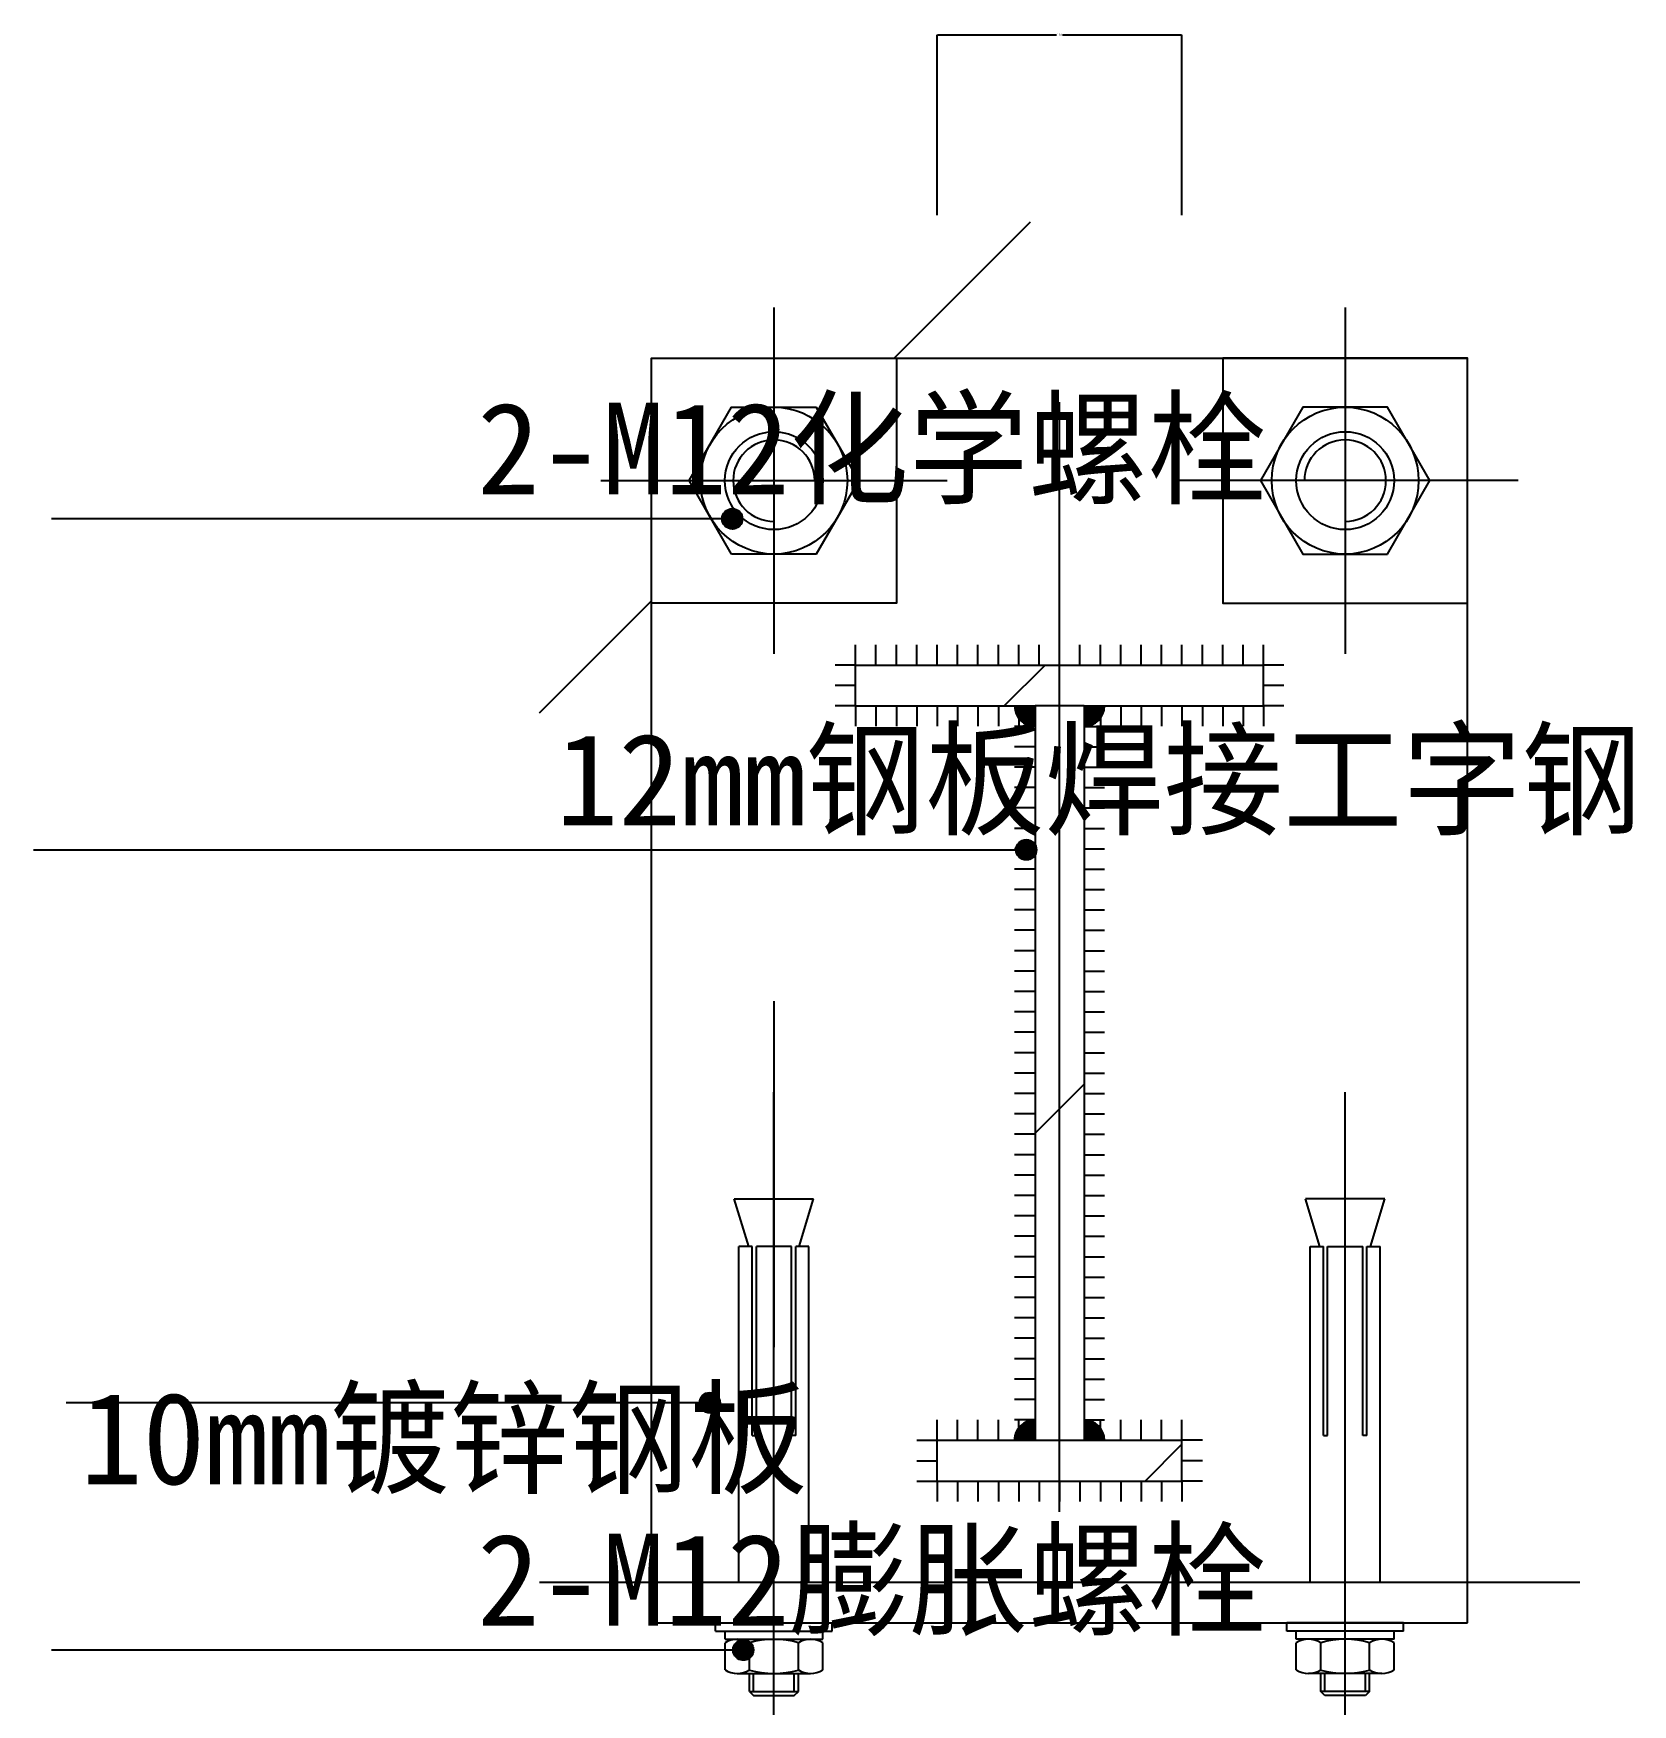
# Model space of a CAD drawing. Header units: metres. Extents: x 4231 to 8749, y -8456 to -5486.
# Drawn here: x 6791 to 7575, y -8040 to -7221 of the extents above; entities that cross this region are included whole.
import ezdxf

# ---------------------------------------------------------------- set-up
doc = ezdxf.new("R2010")
doc.units = ezdxf.units.M
for name, color, linetype in [('ASHADE', 1, 'Continuous'), ('图层1', 8, 'Continuous'), ('外形', 3, 'Continuous'), ('文字标注1', 4, 'Continuous'), ('轴线', 6, 'Continuous')]:
    doc.layers.add(name, color=color, linetype=linetype)
doc.dimstyles.get("Standard").update_dxf_attribs({"dimtxt": 2.5, "dimasz": 2.5, "dimexe": 1.25, "dimexo": 0.625, "dimtad": 1, "dimcen": 2.5, "dimazin": 3, "dimtfac": 1, "dimtmove": 0, "dimatfit": 3})

# ---------------------------------------------------------------- blocks, each defined once
blk = doc.blocks.new('_CLOSEDFILLED')
at = {"color": 0, "linetype": 'BYBLOCK'}
blk.add_solid([(-1, 0.2), (0, 0), (-1, -0.2)], dxfattribs=at)
blk = doc.blocks.new('*D33')
for p, q in [((7234.22, -7309.75), (7234.22, -7221.24)), ((7234.47, -7221.24), (7292.72, -7221.24)), ((7295.72, -7221.24), (7353.97, -7221.24)), ((7354.22, -7309.75), (7354.22, -7221.24))]:
    blk.add_line(p, q)
at = {"layer": 'Defpoints'}
for p in [(7234.22, -7221.24), (7234.22, -7309.75), (7354.22, -7309.75)]:
    blk.add_point(p, dxfattribs=at)
at = {"xscale": 0.25, "yscale": 0.25, "rotation": 180}
blk.add_blockref('_CLOSEDFILLED', (7234.22, -7221.24), dxfattribs=at)
at = {"xscale": 0.25, "yscale": 0.25}
blk.add_blockref('_CLOSEDFILLED', (7354.22, -7221.24), dxfattribs=at)
at = {"insert": (7294.22, -7221.24), "char_height": 1, "attachment_point": 5}
blk.add_mtext('120', dxfattribs=at)

msp = doc.modelspace()

# ---------------------------------------------------------------- hatches: boundary and pattern name
at = {"layer": 'ASHADE'}
h = msp.add_hatch(dxfattribs=at)
h.set_pattern_fill('SOLID')
h.paths.add_polyline_path([(7128.82, -7458.55, -1), (7138.82, -7458.55, -1)])
h = msp.add_hatch(dxfattribs=at)
h.set_pattern_fill('SOLID')
h.paths.add_polyline_path([(7282.92, -7620.81, -1), (7272.92, -7620.81, -1)])
h = msp.add_hatch(dxfattribs=at)
h.set_pattern_fill('SOLID')
h.paths.add_polyline_path([(7117.81, -7891.88, -1), (7127.81, -7891.88, -1)])
h = msp.add_hatch(dxfattribs=at)
h.set_pattern_fill('SOLID')
h.paths.add_polyline_path([(7134.19, -8013.11, -1), (7144.19, -8013.11, -1)])
at = {"layer": '图层1'}
h = msp.add_hatch(dxfattribs=at)
h.set_pattern_fill('ANSI31', scale=250)
h.paths.add_polyline_path([(7494.22, -7379.83), (7374.22, -7379.83), (7094.22, -7379.83), (7094.22, -7499.83), (7094.22, -7979.83), (7039.25, -7979.83), (7039.25, -7312.94), (7549.19, -7312.94), (7549.19, -7979.83), (7494.22, -7979.83)])
h = msp.add_hatch(dxfattribs=at)
h.set_pattern_fill('ANSI31', scale=50)
h.paths.add_polyline_path([(7294.22, -7530.29), (7294.22, -7550.29), (7306.22, -7550.29), (7394.22, -7550.29), (7394.22, -7530.29)])
h.paths.add_polyline_path([(7194.22, -7530.29), (7194.22, -7550.29), (7282.22, -7550.29), (7294.22, -7550.29), (7294.22, -7530.29)])
h = msp.add_hatch(dxfattribs=at)
h.set_pattern_fill('SOLID')
h.paths.add_polyline_path([(7282.22, -7560.29), (7282.22, -7550.29), (7272.22, -7550.29, 0.41)])
h = msp.add_hatch(dxfattribs=at)
h.set_pattern_fill('ANSI31', scale=50)
h.paths.add_polyline_path([(7306.22, -7550.29), (7294.22, -7550.29), (7294.22, -7910.29), (7306.22, -7910.29)])
h.paths.add_polyline_path([(7282.22, -7910.29), (7294.22, -7910.29), (7294.22, -7550.29), (7282.22, -7550.29)])
h = msp.add_hatch(dxfattribs=at)
h.set_pattern_fill('SOLID')
h.paths.add_polyline_path([(7306.22, -7560.29), (7306.22, -7550.29), (7316.22, -7550.29, -0.41)])
h = msp.add_hatch(dxfattribs=at)
h.set_pattern_fill('SOLID')
h.paths.add_polyline_path([(7282.08, -7900.29), (7282.08, -7910.29), (7272.08, -7910.29, -0.41)])
h = msp.add_hatch(dxfattribs=at)
h.set_pattern_fill('SOLID')
h.paths.add_polyline_path([(7306.22, -7900.29), (7306.22, -7910.29), (7316.22, -7910.29, 0.41)])
h = msp.add_hatch(dxfattribs=at)
h.set_pattern_fill('ANSI31', scale=50)
h.paths.add_polyline_path([(7306.22, -7910.29), (7294.22, -7910.29), (7294.22, -7930.29), (7354.22, -7930.29), (7354.22, -7910.29)])
h.paths.add_polyline_path([(7234.22, -7910.29), (7234.22, -7930.29), (7294.22, -7930.29), (7294.22, -7910.29), (7282.22, -7910.29)])

# ---------------------------------------------------------------- linework, layer by layer
for p, q in [((7194.22, -7530.33), (7194.22, -7520.33)), ((7204.22, -7530.33), (7204.22, -7520.33)), ((7214.22, -7530.33), (7214.22, -7520.33)), ((7224.22, -7530.33), (7224.22, -7520.33)), ((7234.22, -7530.33), (7234.22, -7520.33)), ((7244.22, -7530.33), (7244.22, -7520.33)), ((7254.22, -7530.33), (7254.22, -7520.33)), ((7264.22, -7530.33), (7264.22, -7520.33)), ((7274.22, -7530.33), (7274.22, -7520.33)), ((7284.22, -7530.33), (7284.22, -7520.33)), ((7294.22, -7530.33), (7294.22, -7520.33)), ((7304.22, -7530.33), (7304.22, -7520.33)), ((7314.22, -7530.33), (7314.22, -7520.33)), ((7324.22, -7530.33), (7324.22, -7520.33)), ((7334.22, -7530.33), (7334.22, -7520.33)), ((7344.22, -7530.33), (7344.22, -7520.33)), ((7354.22, -7530.33), (7354.22, -7520.33)), ((7364.22, -7530.33), (7364.22, -7520.33)), ((7374.22, -7530.33), (7374.22, -7520.33)), ((7384.22, -7530.33), (7384.22, -7520.33)), ((7394.22, -7530.33), (7394.22, -7520.33)), ((7194.26, -7530.29), (7184.26, -7530.29)), ((7404.22, -7530.29), (7394.22, -7530.29)), ((7194.26, -7540.29), (7184.26, -7540.29)), ((7404.22, -7540.29), (7394.22, -7540.29)), ((7194.26, -7550.29), (7184.26, -7550.29)), ((7194.22, -7550.25), (7194.22, -7560.25)), ((7204.22, -7550.25), (7204.22, -7560.25)), ((7214.22, -7550.25), (7214.22, -7560.25)), ((7224.22, -7550.25), (7224.22, -7560.25)), ((7234.22, -7550.25), (7234.22, -7560.25)), ((7244.22, -7550.25), (7244.22, -7560.25)), ((7254.22, -7550.25), (7254.22, -7560.25)), ((7264.22, -7550.25), (7264.22, -7560.25)), ((7274.22, -7550.25), (7274.22, -7560.25)), ((7306.22, -7550.29), (7282.22, -7550.29)), ((7314.22, -7550.25), (7314.22, -7560.25)), ((7324.22, -7550.25), (7324.22, -7560.25)), ((7334.22, -7550.25), (7334.22, -7560.25)), ((7344.22, -7550.25), (7344.22, -7560.25)), ((7354.22, -7550.25), (7354.22, -7560.25)), ((7364.22, -7550.25), (7364.22, -7560.25)), ((7374.22, -7550.25), (7374.22, -7560.25)), ((7384.22, -7550.25), (7384.22, -7560.25)), ((7394.22, -7550.25), (7394.22, -7560.25)), ((7404.22, -7550.29), (7394.22, -7550.29)), ((7282.22, -7560.29), (7272.22, -7560.29)), ((7306.22, -7560.29), (7316.22, -7560.29)), ((7282.22, -7570.29), (7272.22, -7570.29)), ((7306.22, -7570.29), (7316.22, -7570.29)), ((7282.22, -7580.29), (7272.22, -7580.29)), ((7306.22, -7580.29), (7316.22, -7580.29)), ((7282.22, -7590.29), (7272.22, -7590.29)), ((7306.22, -7590.29), (7316.22, -7590.29)), ((7282.22, -7600.29), (7272.22, -7600.29)), ((7306.22, -7600.29), (7316.22, -7600.29)), ((7282.22, -7610.29), (7272.22, -7610.29)), ((7306.22, -7610.29), (7316.22, -7610.29)), ((7282.22, -7620.29), (7272.22, -7620.29)), ((7306.22, -7620.29), (7316.22, -7620.29)), ((7282.22, -7630.29), (7272.22, -7630.29)), ((7306.22, -7630.29), (7316.22, -7630.29)), ((7282.22, -7640.29), (7272.22, -7640.29)), ((7306.22, -7640.29), (7316.22, -7640.29)), ((7282.22, -7650.29), (7272.22, -7650.29)), ((7306.22, -7650.29), (7316.22, -7650.29)), ((7282.22, -7660.29), (7272.22, -7660.29)), ((7306.22, -7660.29), (7316.22, -7660.29)), ((7282.22, -7670.29), (7272.22, -7670.29)), ((7306.22, -7670.29), (7316.22, -7670.29)), ((7282.22, -7680.29), (7272.22, -7680.29)), ((7306.22, -7680.29), (7316.22, -7680.29)), ((7282.22, -7690.29), (7272.22, -7690.29)), ((7306.22, -7690.29), (7316.22, -7690.29)), ((7282.22, -7700.29), (7272.22, -7700.29)), ((7306.22, -7700.29), (7316.22, -7700.29)), ((7282.22, -7710.29), (7272.22, -7710.29)), ((7306.22, -7710.29), (7316.22, -7710.29)), ((7282.22, -7720.29), (7272.22, -7720.29)), ((7306.22, -7720.29), (7316.22, -7720.29)), ((7282.22, -7730.29), (7272.22, -7730.29)), ((7306.22, -7730.29), (7316.22, -7730.29)), ((7282.22, -7740.29), (7272.22, -7740.29)), ((7306.22, -7740.29), (7316.22, -7740.29)), ((7282.22, -7750.29), (7272.22, -7750.29)), ((7306.22, -7750.29), (7316.22, -7750.29)), ((7282.22, -7760.29), (7272.22, -7760.29)), ((7306.22, -7760.29), (7316.22, -7760.29)), ((7282.22, -7770.29), (7272.22, -7770.29)), ((7306.22, -7770.29), (7316.22, -7770.29)), ((7282.22, -7780.29), (7272.22, -7780.29)), ((7306.22, -7780.29), (7316.22, -7780.29)), ((7282.22, -7790.29), (7272.22, -7790.29)), ((7306.22, -7790.29), (7316.22, -7790.29)), ((7282.22, -7800.29), (7272.22, -7800.29)), ((7306.22, -7800.29), (7316.22, -7800.29)), ((7282.22, -7810.29), (7272.22, -7810.29)), ((7306.22, -7810.29), (7316.22, -7810.29)), ((7282.22, -7820.29), (7272.22, -7820.29)), ((7306.22, -7820.29), (7316.22, -7820.29)), ((7282.22, -7830.29), (7272.22, -7830.29)), ((7306.22, -7830.29), (7316.22, -7830.29)), ((7282.22, -7840.29), (7272.22, -7840.29)), ((7306.22, -7840.29), (7316.22, -7840.29)), ((7282.22, -7850.29), (7272.22, -7850.29)), ((7306.22, -7850.29), (7316.22, -7850.29)), ((7282.22, -7860.29), (7272.22, -7860.29)), ((7306.22, -7860.29), (7316.22, -7860.29)), ((7282.22, -7870.29), (7272.22, -7870.29)), ((7306.22, -7870.29), (7316.22, -7870.29)), ((7282.22, -7880.29), (7272.22, -7880.29)), ((7306.22, -7880.29), (7316.22, -7880.29)), ((7282.22, -7890.29), (7272.22, -7890.29)), ((7306.22, -7890.29), (7316.22, -7890.29)), ((7234.22, -7910.33), (7234.22, -7900.33)), ((7244.22, -7910.33), (7244.22, -7900.33)), ((7254.22, -7910.33), (7254.22, -7900.33)), ((7264.22, -7910.33), (7264.22, -7900.33)), ((7282.22, -7900.29), (7272.22, -7900.29)), ((7274.22, -7910.33), (7274.22, -7900.33)), ((7306.22, -7900.29), (7316.22, -7900.29)), ((7314.22, -7910.33), (7314.22, -7900.33)), ((7324.22, -7910.33), (7324.22, -7900.33)), ((7334.22, -7910.33), (7334.22, -7900.33)), ((7344.22, -7910.33), (7344.22, -7900.33)), ((7354.22, -7910.33), (7354.22, -7900.33)), ((7224.22, -7910.29), (7234.22, -7910.29)), ((7282.22, -7910.29), (7306.22, -7910.29)), ((7364.22, -7910.29), (7354.22, -7910.29)), ((7224.22, -7920.29), (7234.22, -7920.29)), ((7364.22, -7920.29), (7354.22, -7920.29)), ((7224.22, -7930.29), (7234.22, -7930.29)), ((7234.22, -7930.25), (7234.22, -7940.25)), ((7244.22, -7930.25), (7244.22, -7940.25)), ((7254.22, -7930.25), (7254.22, -7940.25)), ((7264.22, -7930.25), (7264.22, -7940.25)), ((7274.22, -7930.25), (7274.22, -7940.25)), ((7284.22, -7930.25), (7284.22, -7940.25)), ((7294.22, -7930.25), (7294.22, -7940.25)), ((7304.22, -7930.25), (7304.22, -7940.25)), ((7314.22, -7930.25), (7314.22, -7940.25)), ((7324.22, -7930.25), (7324.22, -7940.25)), ((7334.22, -7930.25), (7334.22, -7940.25)), ((7344.22, -7930.25), (7344.22, -7940.25)), ((7354.22, -7930.25), (7354.22, -7940.25)), ((7364.22, -7930.29), (7354.22, -7930.29)), ((7125.6, -8003.83), (7125.6, -7999.83)), ((7125.6, -7999.83), (7182.84, -7999.83)), ((7125.6, -8003.83), (7182.84, -8003.83)), ((7130.24, -8007.83), (7130.24, -8003.83)), ((7178.2, -8007.83), (7178.2, -8003.83)), ((7182.84, -8003.83), (7182.84, -7999.83)), ((7405.6, -8003.83), (7405.6, -7999.83)), ((7462.84, -7999.83), (7405.6, -7999.83)), ((7462.84, -8003.83), (7405.6, -8003.83)), ((7410.24, -8007.83), (7410.24, -8003.83)), ((7458.2, -8007.83), (7458.2, -8003.83)), ((7462.84, -8003.83), (7462.84, -7999.83)), ((7130.24, -8007.83), (7178.2, -8007.83)), ((7130.24, -8022.91), (7130.24, -8009.56)), ((7142.23, -8022.91), (7142.23, -8009.56)), ((7166.21, -8022.91), (7166.21, -8009.56)), ((7178.2, -8022.91), (7178.2, -8009.56)), ((7458.2, -8007.83), (7410.24, -8007.83)), ((7410.24, -8022.91), (7410.24, -8009.56)), ((7422.23, -8022.91), (7422.23, -8009.56)), ((7446.21, -8022.91), (7446.21, -8009.56)), ((7458.2, -8022.91), (7458.2, -8009.56)), ((7136.24, -8024.63), (7172.2, -8024.63)), ((7142.22, -8033.39), (7142.22, -8024.63)), ((7144.22, -8033.39), (7144.22, -8024.63)), ((7164.22, -8033.39), (7164.22, -8024.63)), ((7166.22, -8033.39), (7166.22, -8024.63)), ((7452.2, -8024.63), (7416.24, -8024.63)), ((7422.22, -8033.39), (7422.22, -8024.63)), ((7424.22, -8033.39), (7424.22, -8024.63)), ((7444.22, -8033.39), (7444.22, -8024.63)), ((7446.22, -8033.39), (7446.22, -8024.63)), ((7142.22, -8033.39), (7144.22, -8035.39)), ((7142.22, -8033.39), (7166.22, -8033.39)), ((7144.22, -8035.39), (7164.22, -8035.39)), ((7164.22, -8035.39), (7166.22, -8033.39)), ((7424.22, -8035.39), (7422.22, -8033.39)), ((7446.22, -8033.39), (7422.22, -8033.39)), ((7444.22, -8035.39), (7424.22, -8035.39)), ((7446.22, -8033.39), (7444.22, -8035.39))]:
    msp.add_line(p, q)
for centre in [(7154.22, -7439.83), (7434.22, -7439.83)]:
    msp.add_circle(centre, 36)
for centre, radius, start, end in [((7282.22, -7550.29), 10, 180, 270), ((7306.22, -7550.29), 10, 270, 0), ((7282.08, -7910.29), 10, 90, 180), ((7306.22, -7910.29), 10, 0, 90), ((7136.24, -8019.1), 11.27, 57.86, 122.14), ((7154.22, -8050.32), 42.49, 73.61, 106.39), ((7172.2, -8019.1), 11.27, 57.86, 122.14), ((7416.24, -8019.1), 11.27, 57.86, 122.14), ((7434.22, -8050.32), 42.49, 73.61, 106.39), ((7452.2, -8019.1), 11.27, 57.86, 122.14), ((7136.24, -8013.36), 11.27, 237.86, 302.14), ((7154.22, -7982.15), 42.49, 253.61, 286.39), ((7172.2, -8013.36), 11.27, 237.86, 302.14), ((7166.21, -8022.91), 0, 25.73, 90), ((7416.24, -8013.36), 11.27, 237.86, 302.14), ((7422.23, -8022.91), 0, 90, 154.27), ((7434.22, -7982.15), 42.49, 253.61, 286.39), ((7452.2, -8013.36), 11.27, 237.86, 302.14)]:
    msp.add_arc(centre, radius, start, end)
at = {"layer": 'ASHADE'}
for p, q in [((7133.82, -7458.55), (6800.08, -7458.55)), ((6791.25, -7620.81), (7277.92, -7620.81)), ((7122.81, -7891.88), (6807.37, -7891.88)), ((7139.19, -8013.11), (6800.08, -8013.11))]:
    msp.add_line(p, q, dxfattribs=at)
for centre in [(7133.82, -7458.55), (7277.92, -7620.81), (7122.81, -7891.88), (7139.19, -8013.11)]:
    msp.add_circle(centre, 5, dxfattribs=at)
for centre, start, end in [((7154.22, -7439.83), 0, 270), ((7434.22, -7439.83), 270, 180)]:
    msp.add_arc(centre, 20, start, end, dxfattribs=at)
at = {"layer": '图层1'}
for p, q in [((7141.84, -7815.35), (7134.79, -7791.89)), ((7134.79, -7791.89), (7173.65, -7791.89)), ((7166.6, -7815.35), (7173.65, -7791.89)), ((7453.65, -7791.89), (7414.79, -7791.89)), ((7421.84, -7815.35), (7414.79, -7791.89)), ((7446.6, -7815.35), (7453.65, -7791.89)), ((7137.07, -7979.83), (7137.07, -7815.35)), ((7143.56, -7815.35), (7137.07, -7815.35)), ((7143.56, -7908.02), (7143.56, -7815.35)), ((7145.64, -7908.02), (7145.64, -7815.35)), ((7162.8, -7815.35), (7145.64, -7815.35)), ((7162.8, -7908.02), (7162.8, -7815.35)), ((7164.88, -7908.02), (7164.88, -7815.35)), ((7171.37, -7815.35), (7164.88, -7815.35)), ((7171.37, -7979.83), (7171.37, -7815.35)), ((7417.07, -7979.83), (7417.07, -7815.35)), ((7417.07, -7815.35), (7423.56, -7815.35)), ((7423.56, -7908.02), (7423.56, -7815.35)), ((7425.64, -7908.02), (7425.64, -7815.35)), ((7425.64, -7815.35), (7442.8, -7815.35)), ((7442.8, -7908.02), (7442.8, -7815.35)), ((7444.88, -7908.02), (7444.88, -7815.35)), ((7444.88, -7815.35), (7451.37, -7815.35)), ((7451.37, -7979.83), (7451.37, -7815.35)), ((7143.56, -7908.02), (7145.64, -7908.02)), ((7164.88, -7908.02), (7162.8, -7908.02)), ((7423.56, -7908.02), (7425.64, -7908.02)), ((7444.88, -7908.02), (7442.8, -7908.02)), ((7094.22, -7979.83), (7494.22, -7979.83))]:
    msp.add_line(p, q, dxfattribs=at)
at = {"layer": '外形'}
for p, q in [((7094.22, -7999.83), (7094.22, -7379.83)), ((7094.22, -7379.83), (7494.22, -7379.83)), ((7494.22, -7999.83), (7494.22, -7379.83)), ((7194.22, -7550.29), (7194.22, -7530.29)), ((7194.22, -7530.29), (7394.22, -7530.29)), ((7394.22, -7550.29), (7394.22, -7530.29)), ((7194.22, -7550.29), (7282.22, -7550.29)), ((7282.22, -7550.29), (7282.22, -7910.29)), ((7306.22, -7550.29), (7306.22, -7910.29)), ((7306.22, -7550.29), (7394.22, -7550.29)), ((7234.22, -7930.29), (7234.22, -7910.29)), ((7234.22, -7910.29), (7282.22, -7910.29)), ((7306.22, -7910.29), (7354.22, -7910.29)), ((7354.22, -7930.29), (7354.22, -7910.29)), ((7234.22, -7930.29), (7354.22, -7930.29)), ((7039.25, -7979.83), (7094.22, -7979.83)), ((7494.22, -7979.83), (7549.19, -7979.83)), ((7094.22, -7999.83), (7494.22, -7999.83))]:
    msp.add_line(p, q, dxfattribs=at)
at = {"layer": '文字标注1'}
for points in [[(7094.22, -7499.83), (7094.22, -7379.83), (7214.22, -7379.83), (7214.22, -7499.83)], [(7494.22, -7499.83), (7494.22, -7379.83), (7374.22, -7379.83), (7374.22, -7499.83)], [(7133.44, -7475.83), (7112.65, -7439.83), (7133.44, -7403.83), (7175, -7403.83), (7195.79, -7439.83), (7175, -7475.83)], [(7455, -7475.83), (7475.79, -7439.83), (7455, -7403.83), (7413.44, -7403.83), (7392.65, -7439.83), (7413.44, -7475.83)]]:
    msp.add_lwpolyline(points, close=True, dxfattribs=at)
for centre in [(7154.22, -7439.83), (7434.22, -7439.83)]:
    msp.add_circle(centre, 24, dxfattribs=at)
at = {"layer": '轴线'}
for p, q in [((7154.22, -7354.98), (7154.22, -7524.69)), ((7434.22, -7354.98), (7434.22, -7524.69)), ((7294.22, -7945.38), (7294.22, -7401.28)), ((7069.37, -7439.83), (7239.07, -7439.83)), ((7519.07, -7439.83), (7349.37, -7439.83)), ((7154.22, -7694.98), (7154.22, -7864.69)), ((7154.22, -8068.3), (7154.22, -7739.68)), ((7434.22, -8068.3), (7434.22, -7739.68))]:
    msp.add_line(p, q, dxfattribs=at)

# ---------------------------------------------------------------- texts
at = {"layer": 'ASHADE', "char_height": 45, "attachment_point": 1}
for s, insert in [('2-M12化学螺栓', (7008.8, -7401.59)), ('12mm钢板焊接工字钢', (7047.36, -7563.85)), ('10mm镀锌钢板', (6814.2, -7886.81)), ('2-M12膨胀螺栓', (7008.8, -7956.15))]:
    msp.add_mtext(s, dxfattribs=dict(at, insert=insert))

# ---------------------------------------------------------------- dimensions: what is measured, and where the dimension line sits
dim = msp.add_linear_dim(base=(7234.22, -7221.24), p1=(7234.22, -7309.75), p2=(7354.22, -7309.75), dimstyle='Standard')
dim.commit()
dim.dimension.update_dxf_attribs({"geometry": '*D33', "text_midpoint": (7294.22, -7221.24)})

doc.saveas('drawing.dxf')
